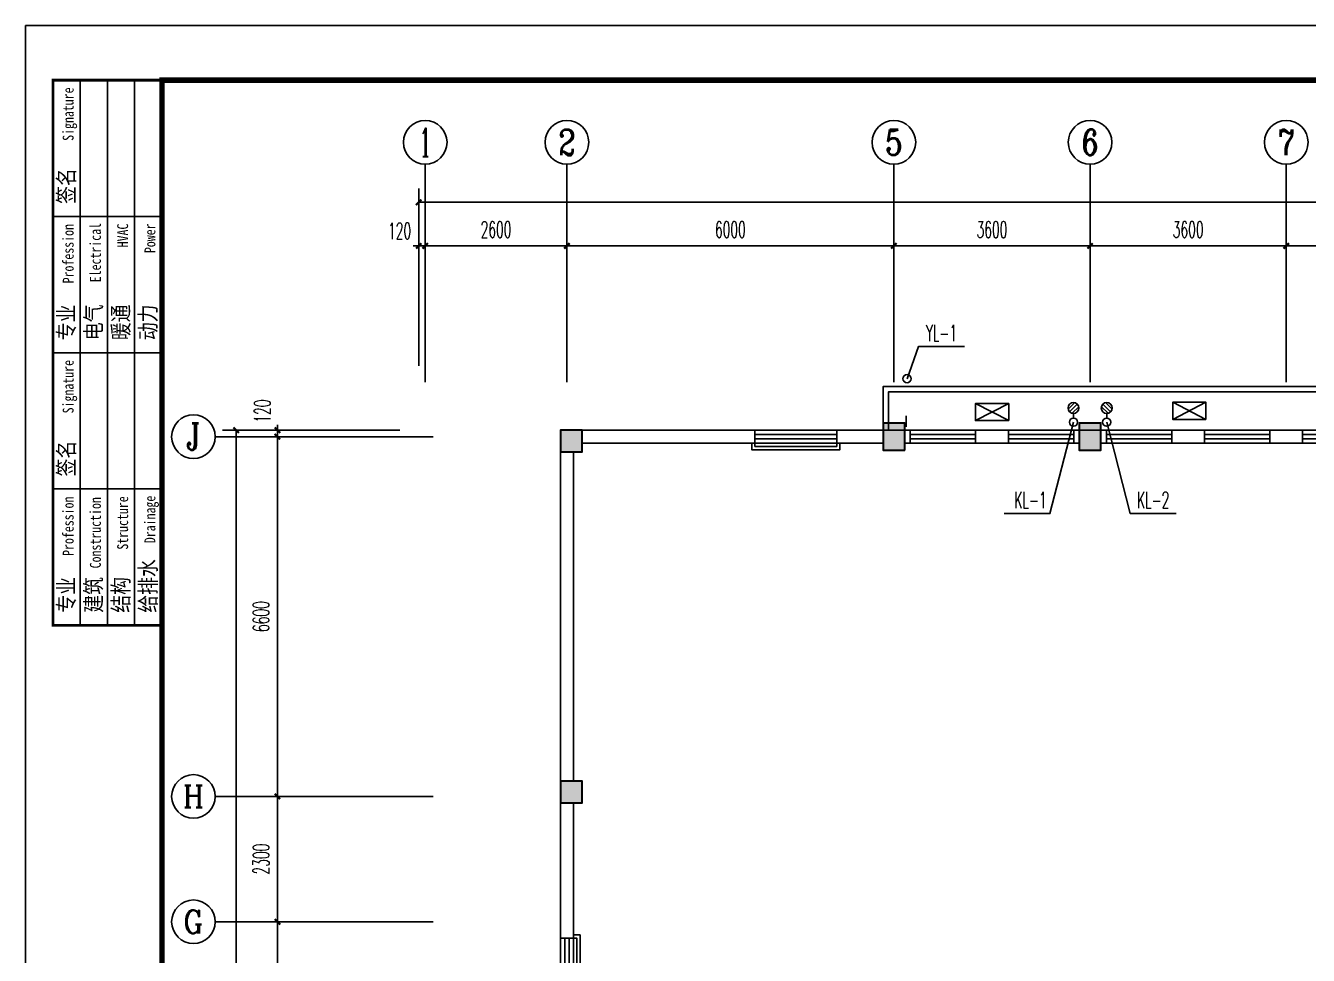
# Model space of a CAD drawing. Header units: inches. Extents: x -1293886 to -986005, y -15154 to 203628.
# Drawn here: x -1107431 to -1083894, y 9791 to 26846 of the extents above; entities that cross this region are included whole.
import ezdxf
from ezdxf.enums import TextEntityAlignment as Align

# ---------------------------------------------------------------- set-up
doc = ezdxf.new("R2010")
doc.units = ezdxf.units.IN
doc.header["$LTSCALE"] = 100
doc.header["$MEASUREMENT"] = 0
doc.linetypes.add('W_P', pattern=[7, 6, -1])
doc.layers.get('0').update_dxf_attribs({"color": 252})
for name, color, linetype in [('AXIS_TEXT', 7, 'Continuous'), ('PUB_HATCH', 8, 'Continuous'), ('TK', 142, 'Continuous'), ('WP_Y', 6, 'W_P'), ('WP_Y_LGBH', 4, 'Continuous'), ('WP_Y_PJ', 7, 'Continuous')]:
    doc.layers.add(name, color=color, linetype=linetype)
doc.layers.add('COLU', color=2, linetype='Continuous', lineweight=30)
doc.layers.add('COLU-HATCH', color=7, linetype='Continuous', lineweight=25, true_color=0x5b5b5b)
doc.styles.add('_TCH_AXIS', font='COMPLEX', dxfattribs={"bigfont": 'GBCBIG'})
doc.styles.add('COMPLEX', font='COMPLEX')
doc.styles.add('DIM_FONT', font='bzxw.shx', dxfattribs={"width": 0.55, "bigfont": 'bzhz.shx'})
doc.styles.add('HYZT1', font='SimSun.ttf', dxfattribs={"width": 0.8})
doc.styles.add('HZ', font='SIMPLEX.SHX', dxfattribs={"width": 0.55, "bigfont": 'HZTXT.SHX'})
doc.styles.add('HZ2', font='ROMAND.SHX', dxfattribs={"width": 0.7, "bigfont": 'HZTXT.SHX'})
doc.styles.get("Standard").update_dxf_attribs({"font": 'txt.shx', "bigfont": 'bzhz.shx'})
doc.dimstyles.new('DIMN', dxfattribs={"dimtxt": 300, "dimasz": 100, "dimexe": 250, "dimexo": 300, "dimgap": 150, "dimtad": 1, "dimdec": 0, "dimzin": 0, "dimdsep": 46, "dimtxsty": 'DIM_FONT', "dimblk": 'ARCHTICK', "dimcen": 0.09, "dimclrt": 7, "dimazin": 2, "dimtfac": 1, "dimtdec": 0, "dimtix": 1, "dimtmove": 2, "dimatfit": 3, "dimldrblk": 'ARCHTICK', "dimfxl": 0, "dimtolj": 1, "dimtzin": 0, "dimarcsym": 0})

# ---------------------------------------------------------------- blocks, each defined once
blk = doc.blocks.new('A$C364B5BE3')
at = {"layer": 'COLU-HATCH', "transparency": 33554687}
h = blk.add_hatch(color=256, dxfattribs=at)
h.paths.add_polyline_path([(38900, 12210), (39140, 12210), (39140, 12450), (38900, 12450)])
h.paths.add_polyline_path([(39140, 25250), (39140, 25700), (38740, 25700), (38740, 25250)])
h.paths.add_polyline_path([(39140, 18755), (39140, 19205), (38740, 19205), (38740, 18755)])
h.paths.add_polyline_path([(39140, 14355), (39140, 14805), (38740, 14805), (38740, 14355)])
h.paths.add_polyline_path([(33720, 25300), (34120, 25300), (34120, 25700), (33720, 25700)])
h.paths.add_polyline_path([(34120, 18860), (34120, 19260), (33720, 19260), (33720, 18860)])
h.paths.add_polyline_path([(33800, 14300), (34200, 14300), (34200, 14700), (33800, 14700)])
h.paths.add_polyline_path([(30520, 25380), (30520, 25830), (30120, 25830), (30120, 25380)])
h.paths.add_polyline_path([(30520, 18860), (30520, 19260), (30120, 19260), (30120, 18860)])
h.paths.add_polyline_path([(26920, 25330), (26920, 25830), (26520, 25830), (26520, 25330)])
h.paths.add_polyline_path([(26920, 14200), (26920, 14700), (26520, 14700), (26520, 14200)])
h.paths.add_polyline_path([(19720, 25330), (19720, 25830), (19320, 25830), (19320, 25330)])
h.paths.add_polyline_path([(19720, 14200), (19720, 14700), (19320, 14700), (19320, 14200)])
h.paths.add_polyline_path([(12520, 25330), (12520, 25830), (12120, 25830), (12120, 25330)])
h.paths.add_polyline_path([(12520, 14200), (12520, 14700), (12120, 14700), (12120, 14200)])
h.paths.add_polyline_path([(8920, 25330), (8920, 25830), (8520, 25830), (8520, 25330)])
h.paths.add_polyline_path([(9000, 14200), (9000, 14700), (8600, 14700), (8600, 14200)])
h.paths.add_polyline_path([(8600, 7100), (9000, 7100), (9000, 7500), (8600, 7500)])
h.paths.add_polyline_path([(8600, 4260), (9000, 4260), (9000, 4660), (8600, 4660)])
h.paths.add_polyline_path([(8500, 0), (8900, 0), (8900, 400), (8500, 400)])
h.paths.add_polyline_path([(5420, 7180), (5820, 7180), (5820, 7580), (5420, 7580)])
h.paths.add_polyline_path([(5420, 4180), (5820, 4180), (5820, 4580), (5420, 4580)])
h.paths.add_polyline_path([(5420, 0), (5820, 0), (5820, 400), (5420, 400)])
h.paths.add_polyline_path([(3000, 25300), (3000, 25700), (2600, 25700), (2600, 25300)])
h.paths.add_polyline_path([(3000, 18860), (3000, 19260), (2600, 19260), (2600, 18860)])
h.paths.add_polyline_path([(3000, 14460), (3000, 14860), (2600, 14860), (2600, 14460)])
h.paths.add_polyline_path([(0, 14300), (400, 14300), (400, 14700), (0, 14700)])
h.paths.add_polyline_path([(0, 7260), (400, 7260), (400, 7660), (0, 7660)])
h.paths.add_polyline_path([(0, 4100), (400, 4100), (400, 4500), (0, 4500)])
h.paths.add_polyline_path([(0, 0), (400, 0), (400, 400), (0, 400)])
at = {"layer": 'COLU'}
for points in [[(3000, 25300), (3000, 25700), (2600, 25700), (2600, 25300)], [(8920, 25330), (8920, 25830), (8520, 25830), (8520, 25330)], [(12520, 25330), (12520, 25830), (12120, 25830), (12120, 25330)], [(3000, 18860), (3000, 19260), (2600, 19260), (2600, 18860)]]:
    blk.add_lwpolyline(points, close=True, dxfattribs=at)
blk = doc.blocks.new('_ArchTick')
at = {"color": 0, "linetype": 'ByBlock', "const_width": 0.4}
blk.add_lwpolyline([(-0.5, -0.5), (0.5, 0.5)], dxfattribs=at)
blk = doc.blocks.new('*D260')
at = {"color": 0, "lineweight": -2}
for p, q in [((-1100611, 10406), (-1103061, 10406)), ((-1102811, 8306), (-1102811, 10406)), ((-1100611, 8306), (-1103061, 8306))]:
    blk.add_line(p, q, dxfattribs=at)
at = {"layer": 'Defpoints', "color": 0}
for p in [(-1102811, 10406), (-1100311, 10406), (-1100311, 8306)]:
    blk.add_point(p, dxfattribs=at)
at = {"color": 0, "lineweight": -2, "xscale": 100, "yscale": 100, "zscale": 100}
for p, rotation in [((-1102811, 10406), 90), ((-1102811, 8306), 270)]:
    blk.add_blockref('_ArchTick', p, dxfattribs=dict(at, rotation=rotation))
at = {"color": 7, "insert": (-1103111, 9356), "char_height": 300, "attachment_point": 5, "rotation": 90, "style": 'HZ'}
blk.add_mtext('\\A1;2100', dxfattribs=at)
blk = doc.blocks.new('*D261')
at = {"color": 0, "lineweight": -2}
for p, q in [((-1100611, 12706), (-1103061, 12706)), ((-1102811, 10406), (-1102811, 12706)), ((-1100611, 10406), (-1103061, 10406))]:
    blk.add_line(p, q, dxfattribs=at)
at = {"layer": 'Defpoints', "color": 0}
for p in [(-1102811, 12706), (-1100311, 12706), (-1100311, 10406)]:
    blk.add_point(p, dxfattribs=at)
at = {"color": 0, "lineweight": -2, "xscale": 100, "yscale": 100, "zscale": 100}
for p, rotation in [((-1102811, 12706), 90), ((-1102811, 10406), 270)]:
    blk.add_blockref('_ArchTick', p, dxfattribs=dict(at, rotation=rotation))
at = {"color": 7, "insert": (-1103111, 11556), "char_height": 300, "attachment_point": 5, "rotation": 90, "style": 'HZ'}
blk.add_mtext('\\A1;2300', dxfattribs=at)
blk = doc.blocks.new('*D262')
at = {"color": 0, "lineweight": -2}
for p, q in [((-1100611, 19306), (-1103061, 19306)), ((-1102811, 12706), (-1102811, 19306)), ((-1100611, 12706), (-1103061, 12706))]:
    blk.add_line(p, q, dxfattribs=at)
at = {"layer": 'Defpoints', "color": 0}
for p in [(-1102811, 19306), (-1100311, 19306), (-1100311, 12706)]:
    blk.add_point(p, dxfattribs=at)
at = {"color": 0, "lineweight": -2, "xscale": 100, "yscale": 100, "zscale": 100}
for p, rotation in [((-1102811, 19306), 90), ((-1102811, 12706), 270)]:
    blk.add_blockref('_ArchTick', p, dxfattribs=dict(at, rotation=rotation))
at = {"color": 7, "insert": (-1103111, 16006), "char_height": 300, "attachment_point": 5, "rotation": 90, "style": 'HZ'}
blk.add_mtext('\\A1;6600', dxfattribs=at)
blk = doc.blocks.new('*D263')
at = {"color": 0, "lineweight": -2}
for p, q in [((-1100611, 19426), (-1103061, 19426)), ((-1100611, 19306), (-1103061, 19306)), ((-1102811, 19426), (-1102811, 19526)), ((-1102811, 19306), (-1102811, 19426)), ((-1102811, 19306), (-1102811, 19206))]:
    blk.add_line(p, q, dxfattribs=at)
at = {"layer": 'Defpoints', "color": 0}
for p in [(-1102811, 19426), (-1100311, 19426), (-1100311, 19306)]:
    blk.add_point(p, dxfattribs=at)
at = {"color": 0, "lineweight": -2, "xscale": 100, "yscale": 100, "zscale": 100}
for p, rotation in [((-1102811, 19426), 270), ((-1102811, 19306), 90)]:
    blk.add_blockref('_ArchTick', p, dxfattribs=dict(at, rotation=rotation))
at = {"color": 7, "insert": (-1103086, 19776), "char_height": 300, "attachment_point": 5, "rotation": 90, "style": 'HZ'}
blk.add_mtext('\\A1;120', dxfattribs=at)
blk = doc.blocks.new('*D264')
at = {"color": 0, "lineweight": -2}
for p, q in [((-1100568, 19426), (-1103818, 19426)), ((-1103568, -6214), (-1103568, 19426)), ((-1100568, -6214), (-1103818, -6214))]:
    blk.add_line(p, q, dxfattribs=at)
at = {"layer": 'Defpoints', "color": 0}
for p in [(-1103568, 19426), (-1100268, 19426), (-1100268, -6214)]:
    blk.add_point(p, dxfattribs=at)
at = {"color": 0, "lineweight": -2, "xscale": 100, "yscale": 100, "zscale": 100}
for p, rotation in [((-1103568, 19426), 90), ((-1103568, -6214), 270)]:
    blk.add_blockref('_ArchTick', p, dxfattribs=dict(at, rotation=rotation))
at = {"color": 7, "insert": (-1103868, 6606), "char_height": 300, "attachment_point": 5, "rotation": 90, "style": 'HZ'}
blk.add_mtext('\\A1;25640', dxfattribs=at)
blk = doc.blocks.new('*D265')
at = {"color": 0, "lineweight": -2}
for p, q in [((-1100219, 20606), (-1100219, 23056)), ((-1100099, 20606), (-1100099, 23056)), ((-1100219, 22806), (-1100319, 22806)), ((-1100219, 22806), (-1100099, 22806)), ((-1100099, 22806), (-1099999, 22806))]:
    blk.add_line(p, q, dxfattribs=at)
at = {"layer": 'Defpoints', "color": 0}
for p in [(-1100099, 22806), (-1100219, 20306), (-1100099, 20306)]:
    blk.add_point(p, dxfattribs=at)
at = {"color": 0, "lineweight": -2, "xscale": 100, "yscale": 100, "zscale": 100}
blk.add_blockref('_ArchTick', (-1100219, 22806), dxfattribs=at)
at = {"color": 0, "lineweight": -2, "xscale": 100, "yscale": 100, "zscale": 100, "rotation": 180}
blk.add_blockref('_ArchTick', (-1100099, 22806), dxfattribs=at)
at = {"color": 7, "insert": (-1100569, 23081), "char_height": 300, "attachment_point": 5, "style": 'HZ'}
blk.add_mtext('\\A1;120', dxfattribs=at)
blk = doc.blocks.new('*D266')
at = {"color": 0, "lineweight": -2}
for p, q in [((-1100099, 20606), (-1100099, 23056)), ((-1097499, 20606), (-1097499, 23056)), ((-1100099, 22806), (-1097499, 22806))]:
    blk.add_line(p, q, dxfattribs=at)
at = {"layer": 'Defpoints', "color": 0}
for p in [(-1097499, 22806), (-1100099, 20306), (-1097499, 20306)]:
    blk.add_point(p, dxfattribs=at)
at = {"color": 0, "lineweight": -2, "xscale": 100, "yscale": 100, "zscale": 100, "rotation": 180}
blk.add_blockref('_ArchTick', (-1100099, 22806), dxfattribs=at)
at = {"color": 0, "lineweight": -2, "xscale": 100, "yscale": 100, "zscale": 100}
blk.add_blockref('_ArchTick', (-1097499, 22806), dxfattribs=at)
at = {"color": 7, "insert": (-1098799, 23106), "char_height": 300, "attachment_point": 5, "style": 'HZ'}
blk.add_mtext('\\A1;2600', dxfattribs=at)
blk = doc.blocks.new('*D267')
at = {"color": 0, "lineweight": -2}
for p, q in [((-1097499, 20606), (-1097499, 23056)), ((-1091499, 20606), (-1091499, 23056)), ((-1097499, 22806), (-1091499, 22806))]:
    blk.add_line(p, q, dxfattribs=at)
at = {"layer": 'Defpoints', "color": 0}
for p in [(-1091499, 22806), (-1097499, 20306), (-1091499, 20306)]:
    blk.add_point(p, dxfattribs=at)
at = {"color": 0, "lineweight": -2, "xscale": 100, "yscale": 100, "zscale": 100, "rotation": 180}
blk.add_blockref('_ArchTick', (-1097499, 22806), dxfattribs=at)
at = {"color": 0, "lineweight": -2, "xscale": 100, "yscale": 100, "zscale": 100}
blk.add_blockref('_ArchTick', (-1091499, 22806), dxfattribs=at)
at = {"color": 7, "insert": (-1094499, 23106), "char_height": 300, "attachment_point": 5, "style": 'HZ'}
blk.add_mtext('\\A1;6000', dxfattribs=at)
blk = doc.blocks.new('*D268')
at = {"color": 0, "lineweight": -2}
for p, q in [((-1091499, 20606), (-1091499, 23056)), ((-1087899, 20606), (-1087899, 23056)), ((-1091499, 22806), (-1087899, 22806))]:
    blk.add_line(p, q, dxfattribs=at)
at = {"layer": 'Defpoints', "color": 0}
for p in [(-1087899, 22806), (-1091499, 20306), (-1087899, 20306)]:
    blk.add_point(p, dxfattribs=at)
at = {"color": 0, "lineweight": -2, "xscale": 100, "yscale": 100, "zscale": 100, "rotation": 180}
blk.add_blockref('_ArchTick', (-1091499, 22806), dxfattribs=at)
at = {"color": 0, "lineweight": -2, "xscale": 100, "yscale": 100, "zscale": 100}
blk.add_blockref('_ArchTick', (-1087899, 22806), dxfattribs=at)
at = {"color": 7, "insert": (-1089699, 23106), "char_height": 300, "attachment_point": 5, "style": 'HZ'}
blk.add_mtext('\\A1;3600', dxfattribs=at)
blk = doc.blocks.new('*D269')
at = {"color": 0, "lineweight": -2}
for p, q in [((-1087899, 20606), (-1087899, 23056)), ((-1084299, 20606), (-1084299, 23056)), ((-1087899, 22806), (-1084299, 22806))]:
    blk.add_line(p, q, dxfattribs=at)
at = {"layer": 'Defpoints', "color": 0}
for p in [(-1084299, 22806), (-1087899, 20306), (-1084299, 20306)]:
    blk.add_point(p, dxfattribs=at)
at = {"color": 0, "lineweight": -2, "xscale": 100, "yscale": 100, "zscale": 100, "rotation": 180}
blk.add_blockref('_ArchTick', (-1087899, 22806), dxfattribs=at)
at = {"color": 0, "lineweight": -2, "xscale": 100, "yscale": 100, "zscale": 100}
blk.add_blockref('_ArchTick', (-1084299, 22806), dxfattribs=at)
at = {"color": 7, "insert": (-1086099, 23106), "char_height": 300, "attachment_point": 5, "style": 'HZ'}
blk.add_mtext('\\A1;3600', dxfattribs=at)
blk = doc.blocks.new('*D270')
at = {"color": 0, "lineweight": -2}
for p, q in [((-1084299, 20606), (-1084299, 23056)), ((-1080699, 20606), (-1080699, 23056)), ((-1084299, 22806), (-1080699, 22806))]:
    blk.add_line(p, q, dxfattribs=at)
at = {"layer": 'Defpoints', "color": 0}
for p in [(-1080699, 22806), (-1084299, 20306), (-1080699, 20306)]:
    blk.add_point(p, dxfattribs=at)
at = {"color": 0, "lineweight": -2, "xscale": 100, "yscale": 100, "zscale": 100, "rotation": 180}
blk.add_blockref('_ArchTick', (-1084299, 22806), dxfattribs=at)
at = {"color": 0, "lineweight": -2, "xscale": 100, "yscale": 100, "zscale": 100}
blk.add_blockref('_ArchTick', (-1080699, 22806), dxfattribs=at)
at = {"color": 7, "insert": (-1082499, 23106), "char_height": 300, "attachment_point": 5, "style": 'HZ'}
blk.add_mtext('\\A1;3600', dxfattribs=at)
blk = doc.blocks.new('*D277')
at = {"color": 0, "lineweight": -2}
for p, q in [((-1100219, 20606), (-1100219, 23856)), ((-1061079, 20606), (-1061079, 23856)), ((-1100219, 23606), (-1061079, 23606))]:
    blk.add_line(p, q, dxfattribs=at)
at = {"layer": 'Defpoints', "color": 0}
for p in [(-1061079, 23606), (-1100219, 20306), (-1061079, 20306)]:
    blk.add_point(p, dxfattribs=at)
at = {"color": 0, "lineweight": -2, "xscale": 100, "yscale": 100, "zscale": 100, "rotation": 180}
blk.add_blockref('_ArchTick', (-1100219, 23606), dxfattribs=at)
at = {"color": 0, "lineweight": -2, "xscale": 100, "yscale": 100, "zscale": 100}
blk.add_blockref('_ArchTick', (-1061079, 23606), dxfattribs=at)
at = {"color": 7, "insert": (-1080649, 23906), "char_height": 300, "attachment_point": 5, "style": 'HZ'}
blk.add_mtext('\\A1;39140', dxfattribs=at)
blk = doc.blocks.new('$TCHSYS$WIN2D')
for p, q in [((-0.5, 0.5), (0.5, 0.5)), ((-0.5, 0.5), (-0.5, -0.5)), ((0.5, 0.5), (0.5, -0.5)), ((0.5, 0.167), (-0.5, 0.167)), ((0.5, -0.167), (-0.5, -0.167)), ((-0.5, -0.5), (0.5, -0.5))]:
    blk.add_line(p, q)
blk = doc.blocks.new('_AXISO')
blk.add_circle((0, 0), 0.5)
at = {"layer": 'AXIS_TEXT', "style": 'COMPLEX', "width": 1.041667}
blk.add_attdef('A', text='', height=0.56, dxfattribs=at).set_placement((-0.25, -0.28), (0.25, -0.28), align=Align.FIT)
blk = doc.blocks.new('_FZH')
blk.add_lwpolyline([(-0.5, -0.5), (0.5, -0.5), (0.5, 0.5), (-0.5, 0.5)], close=True)
at = {"layer": 'PUB_HATCH'}
blk.add_solid([(-0.5, -0.5), (0.5, -0.5), (-0.5, 0.5), (0.5, 0.5)], dxfattribs=at)
blk = doc.blocks.new('$LIGUAN')
at = {"color": 0, "linetype": 'Continuous'}
blk.add_circle((0, 0), 0.5, dxfattribs=at)
at = {"color": 0, "flags": 1}
for tag in ['THICK', 'BG_D', 'BG_T']:
    blk.add_attdef(tag, (0, 0), '', height=0.0001, dxfattribs=at)
blk = doc.blocks.new('$PS001_0')
for p, q in [((-0.48, -0.12), (0.12, 0.48)), ((-0.35, -0.35), (0.35, 0.35)), ((-0.12, -0.49), (0.49, 0.12))]:
    blk.add_line(p, q)
blk.add_circle((0, 0), 0.5)
at = {"style": 'HZ', "width": 0.7, "flags": 1}
for tag in ['UNIT', 'WHAT', 'SPEC']:
    blk.add_attdef(tag, (0, 0), '', height=0.001, dxfattribs=at)
blk = doc.blocks.new('A$C71AA4010')
at = {"layer": 'TK'}
for p, q in [((500, -11000), (500, -1000)), ((2500, -1000), (500, -1000)), ((1000, -11000), (1000, -1000)), ((1500, -11000), (1500, -1000)), ((2000, -11000), (2000, -1000)), ((2500, -3500), (500, -3500)), ((2500, -3500), (500, -3500)), ((2500, -6000), (500, -6000)), ((2500, -8500), (500, -8500)), ((2500, -11000), (500, -11000))]:
    blk.add_line(p, q, dxfattribs=at)
at = {"layer": 'TK', "const_width": 50}
blk.add_lwpolyline([(500, -1000), (2500, -1000), (2500, -11000), (500, -11000)], close=True, dxfattribs=at)
blk.add_lwpolyline([(2500, -4000), (2500, -11000)], dxfattribs=at)
at = {"layer": 'TK', "style": 'HYZT1', "width": 0.8}
for s, height, p in [('Signature', 200, (880, -2113)), ('签名', 300, (895, -3270)), ('Profession', 200, (880, -4728)), ('Electrical', 200, (1380, -4708)), ('HVAC', 200, (1880, -4067)), ('Power', 200, (2380, -4173)), ('专业', 300, (895, -5770)), ('电气', 300, (1395, -5770)), ('暖通', 300, (1895, -5770)), ('动力', 300, (2395, -5770)), ('Signature', 200, (880, -7113)), ('签名', 300, (895, -8270)), ('Profession', 200, (880, -9728)), ('Construction', 200, (1380, -9956)), ('Structure', 200, (1880, -9614)), ('Drainage', 200, (2380, -9494)), ('给排水', 300, (2395, -10770)), ('专业', 300, (895, -10770)), ('建筑', 300, (1395, -10770)), ('结构', 300, (1895, -10770))]:
    blk.add_text(s, height=height, rotation=90, dxfattribs=at).set_placement(p)

msp = doc.modelspace()

# ---------------------------------------------------------------- linework, layer by layer
for p, q in [((-1100098.8, 20306), (-1100098.8, 24306)), ((-1097498.8, 20306), (-1097498.8, 24306)), ((-1091498.8, 20306), (-1091498.8, 24306)), ((-1087898.8, 20306), (-1087898.8, 24306)), ((-1084298.8, 20306), (-1084298.8, 24306)), ((-1088198.8, 20226), (-1091198.9, 20226)), ((-1084598.8, 20226), (-1087598.9, 20226)), ((-1080998.8, 20226), (-1083998.9, 20226)), ((-1090001.9, 19601), (-1089392.7, 19913.9)), ((-1090001.9, 19913.9), (-1089392.7, 19601)), ((-1086382.8, 19623.7), (-1085773.6, 19936.6)), ((-1086382.8, 19936.6), (-1085773.6, 19623.7)), ((-1091275.7, 19486.7), (-1091272.9, 19687.1, -2061.6)), ((-1099952.4, 19306), (-1103952.4, 19306)), ((-1094048.8, 19426), (-1097218.8, 19426)), ((-1094048.8, 19186), (-1094048.8, 19426)), ((-1091698.8, 19426), (-1092548.8, 19426)), ((-1092548.8, 19426), (-1092548.8, 19186)), ((-1091198.9, 19426), (-1091298.8, 19426)), ((-1091198.9, 19186), (-1091198.9, 19426)), ((-1089398.9, 19426), (-1089998.9, 19426)), ((-1089998.9, 19426), (-1089998.9, 19186)), ((-1089398.9, 19186), (-1089398.9, 19426)), ((-1088098.8, 19426), (-1088198.9, 19426)), ((-1088198.9, 19426), (-1088198.9, 19186)), ((-1087598.9, 19426), (-1087698.8, 19426)), ((-1087598.9, 19186), (-1087598.9, 19426)), ((-1085798.9, 19426), (-1086398.9, 19426)), ((-1086398.9, 19426), (-1086398.9, 19186)), ((-1085798.9, 19186), (-1085798.9, 19426)), ((-1083998.9, 19426), (-1084598.9, 19426)), ((-1084598.9, 19426), (-1084598.9, 19186)), ((-1083998.9, 19186), (-1083998.9, 19426)), ((-1097218.8, 19186), (-1094048.8, 19186)), ((-1092548.8, 19186), (-1091698.8, 19186)), ((-1091298.8, 19186), (-1091198.9, 19186)), ((-1089998.9, 19186), (-1089398.9, 19186)), ((-1088198.9, 19186), (-1088098.8, 19186)), ((-1087698.8, 19186), (-1087598.9, 19186)), ((-1086398.9, 19186), (-1085798.9, 19186)), ((-1084598.9, 19186), (-1083998.9, 19186)), ((-1097618.8, 19026), (-1097618.8, 12986)), ((-1097378.8, 19026), (-1097378.8, 12986)), ((-1099952.4, 12706), (-1103952.4, 12706)), ((-1097618.8, 12586), (-1097618.8, 10105.9)), ((-1097378.8, 10105.9), (-1097378.8, 12586)), ((-1099952.4, 10406), (-1103952.4, 10406)), ((-1097618.8, 10105.9), (-1097378.8, 10105.9))]:
    msp.add_line(p, q)
for points in [[(-1069698.8, 19426), (-1069698.8, 20226), (-1091698.8, 20226), (-1091698.8, 19426)], [(-1069798.8, 19426), (-1069798.8, 20126), (-1091598.8, 20126), (-1091598.8, 19426)], [(-1089392.7, 19601), (-1090001.9, 19601), (-1090001.9, 19913.9), (-1089392.7, 19913.9), (-1089392.7, 19601)], [(-1085773.6, 19623.7), (-1086382.8, 19623.7), (-1086382.8, 19936.6), (-1085773.6, 19936.6), (-1085773.6, 19623.7)], [(-1061078.8, 19426), (-1097618.8, 19426), (-1097618.8, 8426), (-1100218.8, 8426), (-1100218.8, -6274), (-1091318.8, -6274), (-1091318.8, -2014), (-1090778.8, -2014), (-1090778.8, 1226), (-1091378.8, 1226), (-1091378.8, 8186), (-1066418.8, 8186), (-1066418.8, 6146), (-1061318.8, 6146), (-1061318.8, 5936), (-1061078.8, 5936), (-1061078.8, 8186), (-1061078.8, 8186), (-1061078.8, 17226), (-1061078.8, 17226), (-1061078.8, 19426)], [(-1092548.8, 19186), (-1092488.8, 19186), (-1092488.8, 19066), (-1093228.8, 19066), (-1093228.8, 19066), (-1094108.8, 19066), (-1094108.8, 19186), (-1094048.8, 19186), (-1094048.8, 19126), (-1092548.8, 19126), (-1092548.8, 19186)], [(-1097378.8, 10105.9), (-1097378.8, 10165.9), (-1097258.8, 10165.9), (-1097258.8, 9425.9), (-1097258.8, 9425.9), (-1097258.8, 8526), (-1097378.8, 8526), (-1097378.8, 8586), (-1097318.8, 8586), (-1097318.8, 10105.9), (-1097378.8, 10105.9)]]:
    msp.add_lwpolyline(points)
msp.add_lwpolyline([(-1091698.8, 19556), (-1091298.8, 19556), (-1091298.8, 19056), (-1091698.8, 19056)], close=True)
at = {"layer": 'TK'}
msp.add_lwpolyline([(-1107431.3, -15153.6), (-1048031.3, -15153.6), (-1048031.3, 26846.4), (-1107431.3, 26846.4)], close=True, dxfattribs=at)
at = {"layer": 'TK', "const_width": 100}
msp.add_lwpolyline([(-1104931.3, -14153.6), (-1049031.3, -14153.6), (-1049031.3, 25846.4), (-1104931.3, 25846.4)], close=True, dxfattribs=at)
at = {"layer": 'WP_Y'}
for p, q in [((-1088203.7, 19648.1), (-1088203.7, 19732.4)), ((-1087594, 19648.1), (-1087594, 19732.4))]:
    msp.add_line(p, q, dxfattribs=at)
at = {"layer": 'WP_Y_LGBH'}
for points in [[(-1091257.6, 20369.8), (-1091045.8, 20960.3), (-1090205.8, 20960.3)], [(-1088203.7, 19573.1), (-1088635.9, 17895.1), (-1089475.9, 17895.1)], [(-1087594, 19573.1), (-1087161.8, 17895.1), (-1086321.8, 17895.1)]]:
    msp.add_lwpolyline(points, dxfattribs=at)

# ---------------------------------------------------------------- block references
for name, p in [('A$C71AA4010', (-1107431.3, 26846.4)), ('A$C364B5BE3', (-1100218.8, -6274))]:
    msp.add_blockref(name, p)
ref = msp.add_blockref('_AXISO', (-1100098.8, 24706), dxfattribs=dict(xscale=800, yscale=800, zscale=800))
ref.add_attrib('A', '1', dxfattribs={"layer": 'AXIS_TEXT', "height": 514.7, "style": '_TCH_AXIS'}).set_placement((-1100209.1, 24448.6), (-1099988.5, 24448.6), align=Align.FIT)
ref = msp.add_blockref('_AXISO', (-1097498.8, 24706), dxfattribs=dict(xscale=800, yscale=800, zscale=800))
ref.add_attrib('A', '2', dxfattribs={"layer": 'AXIS_TEXT', "height": 465.9, "style": '_TCH_AXIS'}).set_placement((-1097654.1, 24473), (-1097343.5, 24473), align=Align.FIT)
ref = msp.add_blockref('_AXISO', (-1091498.8, 24706), dxfattribs=dict(xscale=800, yscale=800, zscale=800))
ref.add_attrib('A', '5', dxfattribs={"layer": 'AXIS_TEXT', "height": 465.9, "style": '_TCH_AXIS'}).set_placement((-1091654.1, 24473), (-1091343.5, 24473), align=Align.FIT)
ref = msp.add_blockref('_AXISO', (-1087898.8, 24706), dxfattribs=dict(xscale=800, yscale=800, zscale=800))
ref.add_attrib('A', '6', dxfattribs={"layer": 'AXIS_TEXT', "height": 465.9, "style": '_TCH_AXIS'}).set_placement((-1088054.1, 24473), (-1087743.5, 24473), align=Align.FIT)
ref = msp.add_blockref('_AXISO', (-1084298.8, 24706), dxfattribs=dict(xscale=800, yscale=800, zscale=800))
ref.add_attrib('A', '7', dxfattribs={"layer": 'AXIS_TEXT', "height": 465.9, "style": '_TCH_AXIS'}).set_placement((-1084454.1, 24473), (-1084143.5, 24473), align=Align.FIT)
ref = msp.add_blockref('_AXISO', (-1104352.4, 19306), dxfattribs=dict(xscale=800, yscale=800, zscale=800))
ref.add_attrib('A', 'J', dxfattribs={"layer": 'AXIS_TEXT', "height": 496.1, "style": '_TCH_AXIS'}).set_placement((-1104482.3, 19057.9), (-1104222.5, 19057.9), align=Align.FIT)
for name, p, xscale, yscale, zscale in [('_FZH', (-1091498.8, 19306), 399.999999957392, 500, 500), ('_FZH', (-1087898.8, 19306), 399.9999999101274, 499.999999784166, 499.999999784166), ('_FZH', (-1097418.8, 19226), 400, 400, 400), ('$TCHSYS$WIN2D', (-1093298.8, 19306), 1500, -240, 1500), ('$TCHSYS$WIN2D', (-1090598.9, 19306), 1200, 240, 1200), ('$TCHSYS$WIN2D', (-1088798.9, 19306), 1200, 240, 1200), ('$TCHSYS$WIN2D', (-1086998.9, 19306), 1200, 240, 1200), ('$TCHSYS$WIN2D', (-1085198.9, 19306), 1200, 240, 1200), ('$TCHSYS$WIN2D', (-1083398.9, 19306), 1200, 240, 1200), ('_FZH', (-1097418.8, 12786), 400, 400, 400)]:
    msp.add_blockref(name, p, dxfattribs=dict(xscale=xscale, yscale=yscale, zscale=zscale))
ref = msp.add_blockref('_AXISO', (-1104352.4, 12706), dxfattribs=dict(xscale=800, yscale=800, zscale=800))
ref.add_attrib('A', 'H', dxfattribs={"layer": 'AXIS_TEXT', "height": 405.5, "style": '_TCH_AXIS'}).set_placement((-1104545.5, 12503.2), (-1104159.3, 12503.2), align=Align.FIT)
ref = msp.add_blockref('_AXISO', (-1104352.4, 10406), dxfattribs=dict(xscale=800, yscale=800, zscale=800))
ref.add_attrib('A', 'G', dxfattribs={"layer": 'AXIS_TEXT', "height": 425.2, "style": '_TCH_AXIS'}).set_placement((-1104534.6, 10193.4), (-1104170.2, 10193.4), align=Align.FIT)
at = {"xscale": -1200, "yscale": 240, "zscale": -1200, "rotation": 270}
msp.add_blockref('$TCHSYS$WIN2D', (-1097498.8, 9505.9), dxfattribs=at)
at = {"layer": 'WP_Y', "yscale": 150, "zscale": 150}
for p, xscale in [((-1091257.6, 20369.8), 150), ((-1088203.7, 19573.1), -150), ((-1087594, 19573.1), 150)]:
    msp.add_blockref('$LIGUAN', p, dxfattribs=dict(at, xscale=xscale))
at = {"layer": 'WP_Y_PJ', "yscale": 200, "zscale": 200}
for p, xscale, rotation in [((-1088203.7, 19832.4), -200, 270), ((-1087594, 19832.4), 200, 90)]:
    msp.add_blockref('$PS001_0', p, dxfattribs=dict(at, xscale=xscale, rotation=rotation))

# ---------------------------------------------------------------- texts
at = {"layer": 'WP_Y_LGBH', "style": 'HZ2', "width": 0.55}
for s, p in [('YL-1', (-1090625.8, 21060.3)), ('KL-1', (-1088993, 17995.1)), ('KL-2', (-1086741.8, 17995.1))]:
    msp.add_text(s, height=300, dxfattribs=at).set_placement(p, align=Align.CENTER)

# ---------------------------------------------------------------- dimensions: what is measured, and where the dimension line sits
for p1, p2, distance, picture, middle in [((-1100218.8, 20306), (-1061078.8, 20306), 3300, '*D277', (-1080648.8, 23906)), ((-1100098.8, 20306), (-1097498.8, 20306), 2500, '*D266', (-1098798.8, 23106)), ((-1097498.8, 20306), (-1091498.8, 20306), 2500, '*D267', (-1094498.8, 23106)), ((-1091498.8, 20306), (-1087898.8, 20306), 2500, '*D268', (-1089698.8, 23106)), ((-1087898.8, 20306), (-1084298.8, 20306), 2500, '*D269', (-1086098.8, 23106)), ((-1084298.8, 20306), (-1080698.8, 20306), 2500, '*D270', (-1082498.8, 23106)), ((-1100268.2, -6214), (-1100268.2, 19426), 3300, '*D264', (-1103868.2, 6606)), ((-1100311, 12706), (-1100311, 19306), 2500, '*D262', (-1103111, 16006)), ((-1100311, 10406), (-1100311, 12706), 2500, '*D261', (-1103111, 11556)), ((-1100311, 8306), (-1100311, 10406), 2500, '*D260', (-1103111, 9356))]:
    dim = msp.add_aligned_dim(p1=p1, p2=p2, distance=distance, dimstyle='DIMN', override={"dimtxsty": 'HZ'})
    dim.commit()
    dim.dimension.update_dxf_attribs({"geometry": picture, "text_midpoint": middle})
for base, p1, p2, angle, picture, middle in [((-1100098.8, 22806), (-1100218.8, 20306), (-1100098.8, 20306), 0, '*D265', (-1100568.8, 23081)), ((-1102811, 19426), (-1100311, 19306), (-1100311, 19426), 90, '*D263', (-1103086, 19776))]:
    dim = msp.add_linear_dim(base=base, p1=p1, p2=p2, angle=angle, dimstyle='DIMN', override={"dimtxsty": 'HZ'})
    dim.commit()
    dim.dimension.update_dxf_attribs({"geometry": picture, "text_midpoint": middle, "dimtype": 161})

doc.saveas('drawing.dxf')
